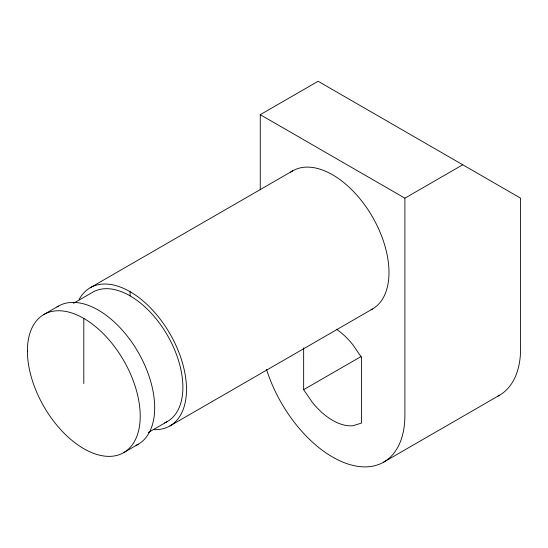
<?xml version="1.0" encoding="UTF-8"?>
<svg xmlns="http://www.w3.org/2000/svg" width="548" height="548" viewBox="0 0 548 548"><rect width="100%" height="100%" fill="white"/><g stroke="black" fill="none" stroke-linecap="round" stroke-linejoin="round"><path stroke-width="0.82" d="M260.259 189.896L260.259 114.676L318.114 81.268L520.6 198.177L520.6 348.487A102.271 59.047 60 0 1 498.002 396.074M43.922 314.47L58.383 306.12M90.201 287.748L292.694 170.846M73.521 303.284L92.763 292.18A74.658 43.107 60 0 1 168.784 337.705A74.658 43.107 60 0 1 164.537 422.912M260.259 114.676L404.897 198.177L462.745 164.777M148.179 432.598L167.421 421.487M123.69 452.641L138.158 444.291M169.976 425.919L372.462 309.01M336.541 329.259A57.307 33.086 60 0 1 352.837 344.713L361.502 357.392L361.502 423.083L352.837 425.755A57.307 33.086 60 0 1 312.312 402.362L303.647 389.683L361.132 356.495M383.71 462.108L499.42 395.3M404.897 198.177L404.897 415.288A102.271 59.047 60 0 1 347.617 463.896A102.271 59.047 60 0 1 266.513 369.373M303.647 347.877L303.647 389.683M130.088 291.7L130.088 295.927M83.81 318.422L83.81 383.552M79.104 299.537A79.768 46.059 60 0 1 169.976 333.807A79.768 46.059 60 0 1 154.221 429.639M290.666 172.134A79.768 46.059 60 0 1 372.113 216.302A79.768 46.059 60 0 1 371.058 309.771M57.026 306.962A79.768 46.059 60 0 1 138.5 352.775A79.768 46.059 60 0 1 136.027 445.394M27.4 350.987A79.768 46.059 60 0 0 112.011 456.244A79.768 46.059 60 0 0 112.011 343.432A79.768 46.059 60 0 0 27.4 350.987"/></g></svg>
